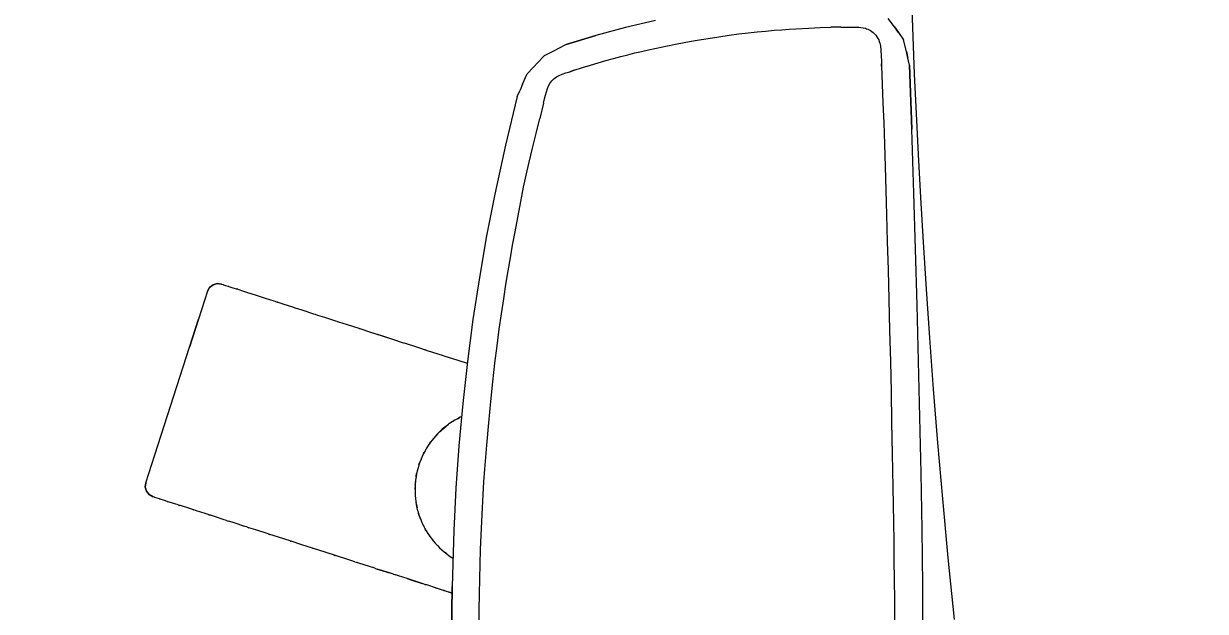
# Model space of a CAD drawing. Header units: inches. Extents: x 14 to 610, y 9 to 600.
# Drawn here: x 377.55 to 385.58, y 102.72 to 106.72 of the extents above; entities that cross this region are included whole.
import ezdxf
from ezdxf.enums import TextEntityAlignment as Align

# ---------------------------------------------------------------- set-up
doc = ezdxf.new("R2010")
doc.units = ezdxf.units.IN
doc.header["$MEASUREMENT"] = 0
doc.layers.add('A-FURN', color=7, linetype='Continuous')
doc.styles.get("Standard").update_dxf_attribs({"font": 'arial.ttf'})
doc.dimstyles.new("Jon's Style", dxfattribs={"dimscale": 0, "dimtxt": 4, "dimasz": 6, "dimexe": 1, "dimexo": 2, "dimgap": 2, "dimtad": 0, "dimtih": 1, "dimtoh": 1, "dimdec": 4, "dimzin": 3, "dimdsep": 46, "dimlunit": 4, "dimtxsty": 'Standard', "dimcen": 0.09, "dimadec": 0, "dimazin": 0, "dimtfac": 1, "dimtdec": 4, "dimtofl": 0, "dimtmove": 0, "dimatfit": 3, "dimfxl": 1, "dimtolj": 1, "dimtzin": 0, "dimarcsym": 0})

# ---------------------------------------------------------------- blocks, each defined once
blk = doc.blocks.new('*D58')
at = {"layer": 'A-FURN', "color": 0, "lineweight": -2, "transparency": 16777216}
for p, q in [((379.5476, 112.8433), (454.4044, 112.8433)), ((453.4044, 106.8433), (453.4044, 98.4538)), ((453.4044, 76.4881), (453.4044, 84.8776)), ((379.5476, 70.4881), (454.4044, 70.4881))]:
    blk.add_line(p, q, dxfattribs=at)
at = {"layer": 'A-FURN', "color": 0, "transparency": 16777216}
for points in [[(452.4044, 106.8433), (454.4044, 106.8433), (453.4044, 112.8433)], [(452.4044, 76.4881), (454.4044, 76.4881), (453.4044, 70.4881)]]:
    blk.add_solid(points, dxfattribs=at)
at = {"layer": 'Defpoints', "color": 0, "transparency": 16777216}
for p in [(377.5476, 112.8433), (377.5476, 70.4881), (453.4044, 70.4881)]:
    blk.add_point(p, dxfattribs=at)
at = {"layer": 'A-FURN', "color": 0, "transparency": 16777216, "insert": (453.4044, 91.6657), "char_height": 4, "attachment_point": 5}
blk.add_mtext('\\A1;3\'-6{\\H1x;\\S3/8;}"', dxfattribs=at)
blk = doc.blocks.new('P_5CS702BK')
at = {"layer": 'A-FURN', "color": 0, "linetype": 'Continuous', "lineweight": 0}
for p, q in [((9.1608, 10.3249), (9.163, 9.9437)), ((9.1608, 10.3249), (9.163, 9.9437)), ((12.3635, 9.9525), (12.3663, 10.3331)), ((12.3663, 10.3331), (12.3635, 9.9525)), ((12.1789, 10.2209), (12.1782, 10.1118)), ((12.1789, 10.2209), (12.1782, 10.1118)), ((8.9471, 10.1762), (8.9889, 9.7568)), ((8.9471, 10.1762), (8.9889, 9.7568)), ((9.3556, 10.0426), (9.3548, 10.1822)), ((9.3556, 10.0426), (9.3548, 10.1822)), ((12.1782, 10.1118), (12.1769, 10.0051)), ((12.1782, 10.1118), (12.1769, 10.0051)), ((9.3567, 9.9063), (9.3556, 10.0426)), ((9.3567, 9.9063), (9.3556, 10.0426)), ((12.1769, 10.0051), (12.1749, 9.901)), ((12.1769, 10.0051), (12.1749, 9.901)), ((12.3638, 9.9953), (12.3724, 9.9943)), ((12.3724, 9.9943), (12.3638, 9.9953)), ((12.3724, 9.9943), (12.3755, 9.9933)), ((12.3755, 9.9933), (12.3837, 9.9906)), ((12.3837, 9.9906), (12.3832, 9.9908)), ((12.3842, 9.9904), (12.3837, 9.9906)), ((12.3842, 9.9904), (12.3848, 9.9903)), ((12.3848, 9.9903), (12.4003, 9.9853)), ((12.4003, 9.9853), (12.4173, 9.9798)), ((12.4173, 9.9798), (12.4152, 9.9805)), ((12.4179, 9.9796), (12.4173, 9.9798)), ((12.4191, 9.9792), (12.4173, 9.9798)), ((12.4191, 9.9792), (12.4219, 9.9783)), ((12.4219, 9.9783), (12.4494, 9.9694)), ((12.4494, 9.9694), (12.4686, 9.9633)), ((9.163, 9.9437), (9.1674, 9.5627)), ((9.163, 9.9437), (9.1674, 9.5627)), ((9.358, 9.7735), (9.3567, 9.9063)), ((9.358, 9.7735), (9.3567, 9.9063)), ((12.1749, 9.901), (12.1724, 9.7994)), ((12.1749, 9.901), (12.1724, 9.7994)), ((12.3522, 9.5716), (12.3635, 9.9525)), ((12.3522, 9.5716), (12.3635, 9.9525)), ((12.3627, 9.9176), (12.3625, 9.9176)), ((12.4726, 9.962), (12.4686, 9.9633)), ((12.4761, 9.9609), (12.4726, 9.962)), ((12.4761, 9.9609), (12.4827, 9.9587)), ((12.4827, 9.9587), (12.5215, 9.9462)), ((12.5215, 9.9462), (12.5426, 9.9394)), ((12.5483, 9.9376), (12.5426, 9.9394)), ((12.5537, 9.9359), (12.5483, 9.9376)), ((12.5537, 9.9359), (12.5657, 9.932)), ((12.5657, 9.932), (12.6149, 9.9161)), ((12.6426, 9.9072), (12.5657, 9.932)), ((12.6149, 9.9161), (12.6688, 9.8988)), ((12.6688, 9.8988), (12.6426, 9.9072)), ((12.6688, 9.8988), (12.6426, 9.9072)), ((12.6616, 9.9011), (12.6426, 9.9072)), ((12.6688, 9.8988), (12.7272, 9.88)), ((12.7272, 9.88), (12.7465, 9.8738)), ((12.7535, 9.8715), (12.7465, 9.8738)), ((12.7626, 9.8686), (12.7535, 9.8715)), ((12.7626, 9.8686), (12.7896, 9.8599)), ((12.7896, 9.8599), (12.8557, 9.8386)), ((12.8785, 9.8312), (12.7896, 9.8599)), ((12.8557, 9.8386), (12.872, 9.8334)), ((12.8785, 9.8312), (12.872, 9.8334)), ((12.8886, 9.828), (12.8785, 9.8312)), ((12.8886, 9.828), (12.9251, 9.8162)), ((12.9251, 9.8162), (12.9972, 9.793)), ((8.9889, 9.7568), (9.0261, 9.3565)), ((8.9889, 9.7568), (9.0261, 9.3565)), ((9.3596, 9.6441), (9.358, 9.7735)), ((9.3596, 9.6441), (9.358, 9.7735)), ((12.1724, 9.7994), (12.1692, 9.7003)), ((12.1724, 9.7994), (12.1692, 9.7003)), ((12.3603, 9.7578), (12.3578, 9.7593)), ((12.3653, 9.7547), (12.3578, 9.7593)), ((12.3828, 9.7428), (12.3653, 9.7547)), ((12.3672, 9.7534), (12.3662, 9.754)), ((12.3672, 9.7534), (12.3666, 9.7537)), ((12.3683, 9.7526), (12.3672, 9.7534)), ((12.3747, 9.7484), (12.3735, 9.7491)), ((12.3758, 9.7475), (12.3747, 9.7484)), ((12.3999, 9.7303), (12.3828, 9.7428)), ((12.4165, 9.7171), (12.3999, 9.7303)), ((12.3999, 9.7303), (12.4021, 9.7286)), ((12.4036, 9.7273), (12.4021, 9.7286)), ((12.4021, 9.7286), (12.412, 9.7208)), ((12.4027, 9.728), (12.4021, 9.7286)), ((12.9972, 9.793), (13.0094, 9.7891)), ((13.0148, 9.7873), (13.0094, 9.7891)), ((13.0248, 9.7841), (13.0148, 9.7873)), ((13.0248, 9.7841), (13.0718, 9.769)), ((13.0718, 9.769), (13.1483, 9.7443)), ((13.1483, 9.7443), (13.2263, 9.7192)), ((13.1594, 9.7408), (13.1558, 9.7419)), ((13.1674, 9.7382), (13.1594, 9.7408)), ((9.3613, 9.5181), (9.3596, 9.6441)), ((9.3613, 9.5181), (9.3596, 9.6441)), ((12.1692, 9.7003), (12.1655, 9.6036)), ((12.1692, 9.7003), (12.1655, 9.6036)), ((12.4138, 9.7192), (12.412, 9.7208)), ((12.4326, 9.7032), (12.4165, 9.7171)), ((12.4481, 9.6888), (12.4326, 9.7032)), ((12.4349, 9.7011), (12.4338, 9.7021)), ((12.4349, 9.7011), (12.434, 9.7019)), ((12.4366, 9.6995), (12.4349, 9.7011)), ((12.4389, 9.6974), (12.4379, 9.6983)), ((12.44, 9.6963), (12.4389, 9.6974)), ((12.463, 9.6738), (12.4481, 9.6888)), ((12.4774, 9.6582), (12.463, 9.6738)), ((12.463, 9.6738), (12.4654, 9.6713)), ((12.467, 9.6695), (12.4654, 9.6713)), ((12.4654, 9.6713), (12.4668, 9.6698)), ((12.466, 9.6705), (12.4654, 9.6713)), ((12.466, 9.6706), (12.4662, 9.6704)), ((12.469, 9.6673), (12.4668, 9.6698)), ((12.4911, 9.6421), (12.4774, 9.6582)), ((13.2263, 9.7192), (13.3052, 9.6938)), ((13.3052, 9.6938), (13.3077, 9.693)), ((13.309, 9.6926), (13.3077, 9.693)), ((13.3126, 9.6914), (13.309, 9.6926)), ((13.3126, 9.6914), (13.3846, 9.6682)), ((13.3846, 9.6682), (13.4566, 9.645)), ((13.4603, 9.6439), (13.4566, 9.645)), ((13.4615, 9.6435), (13.4603, 9.6439)), ((12.1655, 9.6036), (12.1614, 9.5092)), ((12.1655, 9.6036), (12.1614, 9.5092)), ((12.3373, 9.2836), (12.3522, 9.5716)), ((12.3373, 9.2836), (12.3522, 9.5716)), ((12.5042, 9.6255), (12.4911, 9.6421)), ((12.4934, 9.6393), (12.4926, 9.6402)), ((12.4934, 9.6393), (12.4927, 9.6401)), ((12.4934, 9.6393), (12.4952, 9.6369)), ((12.4947, 9.6376), (12.4934, 9.6393)), ((12.4948, 9.6375), (12.4943, 9.6381)), ((12.4956, 9.6364), (12.4948, 9.6375)), ((12.5167, 9.6084), (12.5042, 9.6255)), ((12.5121, 9.6146), (12.5142, 9.6119)), ((12.5162, 9.609), (12.5142, 9.6119)), ((12.5284, 9.5908), (12.5167, 9.6084)), ((12.5167, 9.6084), (12.5188, 9.6053)), ((12.52, 9.6033), (12.5188, 9.6053)), ((12.5193, 9.6044), (12.5188, 9.6053)), ((12.5395, 9.5728), (12.5284, 9.5908)), ((12.5499, 9.5543), (12.5395, 9.5728)), ((12.5415, 9.5694), (12.5454, 9.5623)), ((12.543, 9.5665), (12.5415, 9.5694)), ((13.4615, 9.6435), (13.464, 9.6427)), ((13.464, 9.6427), (13.543, 9.6172)), ((13.543, 9.6172), (13.6097, 9.5957)), ((13.6098, 9.5957), (13.6018, 9.5983)), ((13.6134, 9.5945), (13.6098, 9.5957)), ((13.6134, 9.5945), (13.6209, 9.5921)), ((13.6209, 9.5921), (13.6974, 9.5675)), ((13.6974, 9.5675), (13.7445, 9.5523)), ((9.1674, 9.5627), (9.1737, 9.1817)), ((9.1674, 9.5627), (9.1737, 9.1817)), ((9.3652, 9.277), (9.3613, 9.5181)), ((9.3652, 9.277), (9.3613, 9.5181)), ((12.1614, 9.5092), (12.1567, 9.4172)), ((12.1614, 9.5092), (12.1567, 9.4172)), ((12.5595, 9.5355), (12.5499, 9.5543)), ((12.5515, 9.5512), (12.5532, 9.548)), ((12.5586, 9.5374), (12.5532, 9.548)), ((12.5685, 9.5164), (12.5595, 9.5355)), ((12.5595, 9.5355), (12.5614, 9.5318)), ((12.563, 9.5282), (12.5614, 9.5318)), ((12.562, 9.5302), (12.5614, 9.5318)), ((12.5766, 9.4969), (12.5685, 9.5164)), ((12.5766, 9.4969), (12.591, 9.4559)), ((12.5841, 9.4771), (12.5766, 9.4969)), ((12.5769, 9.4962), (12.5768, 9.4964)), ((12.5771, 9.4958), (12.5769, 9.4962)), ((12.5783, 9.4928), (12.5775, 9.4947)), ((12.5783, 9.4928), (12.5832, 9.4795)), ((12.5795, 9.4893), (12.5783, 9.4928)), ((13.7544, 9.5491), (13.7445, 9.5523)), ((13.7598, 9.5474), (13.7544, 9.5491)), ((13.7598, 9.5474), (13.772, 9.5435)), ((13.772, 9.5435), (13.8442, 9.5202)), ((13.8442, 9.5202), (13.8806, 9.5085)), ((13.8907, 9.5052), (13.8806, 9.5085)), ((13.8973, 9.5031), (13.8907, 9.5052)), ((13.8973, 9.5031), (13.9135, 9.4979)), ((13.9135, 9.4979), (13.9796, 9.4766)), ((12.1567, 9.4172), (12.1517, 9.3274)), ((12.1567, 9.4172), (12.1517, 9.3274)), ((12.5836, 9.4785), (12.5832, 9.4795)), ((12.5841, 9.4771), (12.591, 9.4559)), ((12.5907, 9.4571), (12.5841, 9.4771)), ((12.5966, 9.4368), (12.5907, 9.4571)), ((12.5907, 9.4571), (12.5921, 9.4524)), ((12.5927, 9.45), (12.5921, 9.4524)), ((12.5924, 9.4512), (12.5921, 9.4524)), ((12.5966, 9.4368), (12.601, 9.4191)), ((12.6059, 9.3957), (12.601, 9.4191)), ((12.601, 9.4191), (12.6084, 9.3816)), ((12.6016, 9.4164), (12.601, 9.4191)), ((12.6013, 9.4179), (12.6012, 9.4182)), ((12.6013, 9.4177), (12.6013, 9.4179)), ((12.6059, 9.3957), (12.6016, 9.4164)), ((12.6028, 9.411), (12.6027, 9.4114)), ((12.6028, 9.411), (12.6036, 9.4075)), ((12.6029, 9.4104), (12.6028, 9.411)), ((12.6041, 9.4044), (12.6036, 9.4075)), ((13.9796, 9.4766), (14.042, 9.4565)), ((14.0157, 9.465), (14.0066, 9.4679)), ((14.0227, 9.4627), (14.0157, 9.465)), ((14.042, 9.4565), (14.1004, 9.4377)), ((14.1004, 9.4377), (14.1265, 9.4293)), ((14.1266, 9.4292), (14.1192, 9.4316)), ((14.1333, 9.4271), (14.1266, 9.4292)), ((14.1333, 9.4271), (14.1543, 9.4203)), ((14.1543, 9.4203), (14.2035, 9.4045)), ((14.2035, 9.4045), (14.221, 9.3989)), ((9.0261, 9.3565), (9.0592, 8.9747)), ((9.0261, 9.3565), (9.0592, 8.9747)), ((12.1517, 9.3274), (12.1462, 9.24)), ((12.1517, 9.3274), (12.1462, 9.24)), ((12.6059, 9.3957), (12.6084, 9.3816)), ((12.6094, 9.375), (12.6084, 9.3816)), ((12.6121, 9.3541), (12.6094, 9.375)), ((12.614, 9.3331), (12.6121, 9.3541)), ((12.6137, 9.3369), (12.6136, 9.338)), ((12.6137, 9.3361), (12.6137, 9.3369)), ((12.6139, 9.3342), (12.614, 9.3333)), ((12.6144, 9.3263), (12.614, 9.3333)), ((12.6151, 9.3121), (12.614, 9.3331)), ((12.6144, 9.3263), (12.6143, 9.3267)), ((12.6144, 9.3256), (12.6144, 9.3263)), ((14.221, 9.3989), (14.2155, 9.4006)), ((14.2266, 9.397), (14.221, 9.3989)), ((14.2266, 9.397), (14.2477, 9.3902)), ((14.2477, 9.3902), (14.2865, 9.3777)), ((14.2865, 9.3777), (14.2931, 9.3756)), ((14.2966, 9.3745), (14.2931, 9.3756)), ((14.2959, 9.3747), (14.2966, 9.3745)), ((14.3006, 9.3732), (14.2966, 9.3745)), ((14.3006, 9.3732), (14.3198, 9.367)), ((14.3198, 9.367), (14.3473, 9.3582)), ((14.3473, 9.3582), (14.3501, 9.3573)), ((14.3519, 9.3567), (14.3501, 9.3573)), ((14.354, 9.356), (14.3519, 9.3567)), ((14.354, 9.356), (14.3689, 9.3512)), ((14.3689, 9.3512), (14.3844, 9.3462)), ((14.3844, 9.3462), (14.3855, 9.3458)), ((14.3855, 9.3458), (14.385, 9.346)), ((14.386, 9.3457), (14.3855, 9.3458)), ((14.386, 9.3457), (14.3937, 9.3432)), ((14.3937, 9.3432), (14.3968, 9.3422)), ((14.3968, 9.3422), (14.4227, 9.3278)), ((14.4227, 9.3278), (14.3968, 9.3422)), ((14.4227, 9.3278), (14.4412, 9.3046)), ((14.4412, 9.3046), (14.4227, 9.3278)), ((9.3696, 9.0501), (9.3652, 9.277)), ((9.3696, 9.0501), (9.3652, 9.277)), ((12.3168, 8.9961), (12.3373, 9.2836)), ((12.3168, 8.9961), (12.3373, 9.2836)), ((12.6113, 9.2282), (12.6135, 9.2491)), ((12.6129, 9.2416), (12.6133, 9.2479)), ((12.6129, 9.2416), (12.613, 9.245)), ((12.6135, 9.2491), (12.6148, 9.2701)), ((12.6136, 9.2512), (12.6142, 9.2585)), ((12.6139, 9.2549), (12.6139, 9.2553)), ((12.6139, 9.2545), (12.6139, 9.2549)), ((12.6144, 9.2633), (12.6142, 9.2585)), ((12.6148, 9.2701), (12.6153, 9.2911)), ((12.6153, 9.2838), (12.615, 9.2784)), ((12.6153, 9.2911), (12.6151, 9.3121)), ((12.6151, 9.2808), (12.6153, 9.2838)), ((12.6151, 9.2823), (12.6153, 9.2838)), ((12.6153, 9.2911), (12.6153, 9.2838)), ((14.4459, 9.2466), (14.3847, 9.0568)), ((14.4412, 9.3046), (14.4493, 9.2761)), ((14.4493, 9.2761), (14.4412, 9.3046)), ((14.4493, 9.2761), (14.4459, 9.2466)), ((14.4459, 9.2466), (14.4493, 9.2761)), ((9.1737, 9.1817), (9.1816, 8.8008)), ((9.1737, 9.1817), (9.1816, 8.8008)), ((12.1462, 9.24), (12.1404, 9.1551)), ((12.1462, 9.24), (12.1404, 9.1551)), ((12.5949, 9.146), (12.6002, 9.1663)), ((12.5984, 9.1588), (12.5994, 9.1635)), ((12.5984, 9.1588), (12.5991, 9.1622)), ((12.6002, 9.1663), (12.6047, 9.1868)), ((12.6015, 9.1726), (12.6019, 9.1739)), ((12.6019, 9.1739), (12.6021, 9.1753)), ((12.6026, 9.1775), (12.6042, 9.1843)), ((12.6046, 9.1865), (12.6042, 9.1843)), ((12.6047, 9.1868), (12.6084, 9.2074)), ((12.6072, 9.1999), (12.6048, 9.1874)), ((12.6061, 9.1947), (12.6072, 9.1999)), ((12.6066, 9.1972), (12.6072, 9.1999)), ((12.6084, 9.2074), (12.6072, 9.1999)), ((12.6084, 9.2074), (12.6113, 9.2282)), ((12.6122, 9.2369), (12.6129, 9.2416)), ((12.1404, 9.1551), (12.1278, 8.9923)), ((12.1404, 9.1551), (12.1278, 8.9923)), ((12.5661, 9.0673), (12.5744, 9.0866)), ((12.5744, 9.0866), (12.582, 9.1061)), ((12.5774, 9.0943), (12.578, 9.0955)), ((12.578, 9.0955), (12.5784, 9.0968)), ((12.582, 9.1061), (12.5888, 9.1259)), ((12.5834, 9.1102), (12.5842, 9.1122)), ((12.5863, 9.1185), (12.5842, 9.1122)), ((12.5854, 9.1159), (12.5863, 9.1185)), ((12.5858, 9.1171), (12.5863, 9.1185)), ((12.5888, 9.1259), (12.5863, 9.1185)), ((12.5888, 9.1259), (12.5949, 9.146)), ((12.5971, 9.1547), (12.5984, 9.1588)), ((9.374, 8.835), (9.3696, 9.0501)), ((9.374, 8.835), (9.3696, 9.0501)), ((12.5257, 8.994), (12.5368, 9.0117)), ((12.532, 9.0039), (12.53, 9.0008)), ((12.5306, 9.0019), (12.532, 9.0039)), ((12.532, 9.0039), (12.5331, 9.0059)), ((12.5368, 9.0117), (12.5473, 9.0299)), ((12.5418, 9.0204), (12.5426, 9.0215)), ((12.5426, 9.0215), (12.5432, 9.0228)), ((12.5473, 9.0299), (12.557, 9.0484)), ((12.5521, 9.039), (12.5531, 9.0408)), ((12.5525, 9.0399), (12.5531, 9.0408)), ((12.557, 9.0484), (12.5531, 9.0408)), ((12.5531, 9.0408), (12.5545, 9.0435)), ((12.555, 9.0444), (12.5545, 9.0435)), ((12.557, 9.0484), (12.5661, 9.0673)), ((12.5712, 9.0791), (12.5703, 9.0771)), ((12.5704, 9.0773), (12.5712, 9.0791)), ((12.5712, 9.0791), (12.5719, 9.0808)), ((12.5712, 9.0791), (12.5718, 9.0806)), ((14.3847, 9.0568), (14.1489, 8.3247)), ((9.0592, 8.9747), (9.0886, 8.6103)), ((9.0592, 8.9747), (9.0886, 8.6103)), ((12.1278, 8.9923), (12.1143, 8.8392)), ((12.1278, 8.9923), (12.1143, 8.8392)), ((12.2906, 8.7089), (12.3168, 8.9961)), ((12.2906, 8.7089), (12.3168, 8.9961)), ((12.4601, 8.9122), (12.4744, 8.9275)), ((12.4649, 8.9174), (12.4687, 8.9212)), ((12.472, 8.9249), (12.4687, 8.9212)), ((12.4744, 8.9275), (12.4882, 8.9434)), ((12.4814, 8.9355), (12.4781, 8.9317)), ((12.4801, 8.9341), (12.4814, 8.9355)), ((12.4814, 8.9355), (12.4827, 8.937)), ((12.4882, 8.9434), (12.5013, 8.9598)), ((12.4956, 8.9527), (12.4966, 8.9537)), ((12.4966, 8.9537), (12.4973, 8.9547)), ((12.5013, 8.9598), (12.5138, 8.9766)), ((12.5065, 8.9667), (12.5081, 8.9687)), ((12.5071, 8.9676), (12.5081, 8.9687)), ((12.5138, 8.9766), (12.5081, 8.9687)), ((12.5138, 8.9766), (12.5257, 8.994)), ((12.5145, 8.9776), (12.5158, 8.9794)), ((12.5179, 8.9826), (12.5158, 8.9794)), ((12.3625, 8.8326), (12.38, 8.8442)), ((12.3762, 8.8417), (12.3771, 8.8422)), ((12.3771, 8.8422), (12.3776, 8.8426)), ((12.38, 8.8442), (12.3874, 8.8496)), ((12.3873, 8.8494), (12.3856, 8.8483)), ((12.3856, 8.8483), (12.3873, 8.8494)), ((12.3863, 8.8488), (12.3873, 8.8494)), ((12.397, 8.8566), (12.3873, 8.8494)), ((12.4491, 8.9012), (12.3874, 8.8496)), ((12.4296, 8.8832), (12.3874, 8.8496)), ((12.4136, 8.8696), (12.3874, 8.8496)), ((12.397, 8.8566), (12.3874, 8.8496)), ((12.397, 8.8566), (12.4136, 8.8696)), ((12.4136, 8.8696), (12.4296, 8.8832)), ((12.4139, 8.8698), (12.4141, 8.87)), ((12.4208, 8.8756), (12.4141, 8.87)), ((12.4197, 8.8748), (12.4208, 8.8756)), ((12.4208, 8.8756), (12.4219, 8.8766)), ((12.4296, 8.8832), (12.4491, 8.9012)), ((12.4296, 8.8832), (12.4451, 8.8974)), ((12.4399, 8.8926), (12.441, 8.8935)), ((12.441, 8.8935), (12.4417, 8.8943)), ((12.4451, 8.8974), (12.4491, 8.9012)), ((12.4601, 8.9122), (12.4491, 8.9012)), ((9.1816, 8.8008), (9.1908, 8.4199)), ((9.1816, 8.8008), (9.1908, 8.4199)), ((9.3783, 8.6278), (9.374, 8.835)), ((9.3783, 8.6278), (9.374, 8.835)), ((12.1143, 8.8392), (12.1003, 8.6954)), ((12.1143, 8.8392), (12.1003, 8.6954)), ((12.2987, 8.7976), (12.3073, 8.8016)), ((12.3056, 8.8008), (12.3062, 8.8011)), ((12.3062, 8.8011), (12.3065, 8.8012)), ((12.3073, 8.8016), (12.3261, 8.8112)), ((12.3152, 8.8055), (12.3106, 8.8033)), ((12.3115, 8.8037), (12.3152, 8.8055)), ((12.3129, 8.8045), (12.3152, 8.8055)), ((12.3261, 8.8112), (12.3152, 8.8055)), ((12.3261, 8.8112), (12.3445, 8.8215)), ((12.3445, 8.8215), (12.3625, 8.8326)), ((12.3488, 8.8242), (12.3521, 8.826)), ((12.3531, 8.8267), (12.3517, 8.826)), ((12.3521, 8.826), (12.3556, 8.8284)), ((12.3521, 8.826), (12.3531, 8.8267)), ((12.3556, 8.8284), (12.3531, 8.8267)), ((12.3545, 8.8277), (12.3531, 8.8267)), ((12.1003, 8.6954), (12.086, 8.5606)), ((12.1003, 8.6954), (12.086, 8.5606)), ((12.2587, 8.4224), (12.2906, 8.7089)), ((12.2587, 8.4224), (12.2906, 8.7089)), ((9.0886, 8.6103), (9.1146, 8.2624)), ((9.0886, 8.6103), (9.1146, 8.2624)), ((9.3827, 8.4216), (9.3783, 8.6278)), ((9.3827, 8.4216), (9.3783, 8.6278)), ((12.086, 8.5606), (12.0715, 8.4342)), ((12.086, 8.5606), (12.0715, 8.4342)), ((9.1908, 8.4199), (9.201, 8.039)), ((9.1908, 8.4199), (9.201, 8.039)), ((9.3876, 8.2114), (9.3827, 8.4216)), ((9.3876, 8.2114), (9.3827, 8.4216)), ((12.0715, 8.4342), (12.0569, 8.3154)), ((12.0715, 8.4342), (12.0569, 8.3154)), ((12.221, 8.1366), (12.2587, 8.4224)), ((12.221, 8.1366), (12.2587, 8.4224)), ((12.2614, 8.4339), (12.26, 8.4344)), ((12.3239, 8.4138), (12.2614, 8.4339)), ((12.2877, 8.4254), (12.2807, 8.4277)), ((12.2968, 8.4225), (12.2877, 8.4254)), ((12.3899, 8.3925), (12.3239, 8.4138)), ((12.4127, 8.3852), (12.3899, 8.3925)), ((12.4127, 8.3852), (12.4062, 8.3873)), ((12.413, 8.3851), (12.4127, 8.3852)), ((12.4229, 8.3819), (12.4127, 8.3852)), ((12.4593, 8.3702), (12.4229, 8.3819)), ((12.5315, 8.3469), (12.4593, 8.3702)), ((12.0569, 8.3154), (12.0421, 8.2034)), ((12.0569, 8.3154), (12.0421, 8.2034)), ((12.606, 8.3229), (12.5315, 8.3469)), ((12.549, 8.3413), (12.5437, 8.343)), ((12.5488, 8.3413), (12.549, 8.3413)), ((12.559, 8.3381), (12.549, 8.3413)), ((12.6825, 8.2983), (12.606, 8.3229)), ((12.6936, 8.2947), (12.6825, 8.2983)), ((12.6936, 8.2947), (12.6901, 8.2959)), ((12.7016, 8.2921), (12.6936, 8.2947)), ((12.7605, 8.2732), (12.7017, 8.2921)), ((14.0878, 8.1349), (14.1489, 8.3247)), ((14.1489, 8.3247), (14.0878, 8.1349)), ((9.1146, 8.2624), (9.1376, 7.9297)), ((9.1146, 8.2624), (9.1376, 7.9297)), ((9.3928, 8.0018), (9.3876, 8.2114)), ((9.3928, 8.0018), (9.3876, 8.2114)), ((12.0421, 8.2034), (12.0272, 8.0972)), ((12.0421, 8.2034), (12.0272, 8.0972)), ((12.8432, 8.2465), (12.7605, 8.2732)), ((12.8394, 8.2477), (12.7605, 8.2732)), ((12.9188, 8.2222), (12.8394, 8.2477)), ((12.9188, 8.2222), (12.8432, 8.2465)), ((12.9909, 8.199), (12.9188, 8.2222)), ((12.9945, 8.1978), (12.9909, 8.199)), ((12.9944, 8.1978), (12.9945, 8.1978)), ((12.9958, 8.1974), (12.9945, 8.1978)), ((12.9983, 8.1966), (12.9958, 8.1974)), ((12.1776, 7.8516), (12.221, 8.1366)), ((12.1776, 7.8516), (12.221, 8.1366)), ((13.0772, 8.1712), (12.9983, 8.1966)), ((13.136, 8.1522), (13.0772, 8.1712)), ((13.1441, 8.1496), (13.1361, 8.1522)), ((13.1476, 8.1485), (13.1441, 8.1496)), ((13.1551, 8.1461), (13.1476, 8.1485)), ((13.2316, 8.1214), (13.1551, 8.1461)), ((13.2787, 8.1063), (13.2316, 8.1214)), ((14.0267, 7.9451), (14.0878, 8.1349)), ((14.0267, 7.9451), (14.0878, 8.1349)), ((9.201, 8.039), (9.2119, 7.6581)), ((9.201, 8.039), (9.2119, 7.6581)), ((12.0272, 8.0972), (12.0121, 7.9962)), ((12.0272, 8.0972), (12.0121, 7.9962)), ((13.2887, 8.1031), (13.2787, 8.1063)), ((13.294, 8.1013), (13.2887, 8.1031)), ((13.3062, 8.0974), (13.294, 8.1013)), ((13.3784, 8.0742), (13.3062, 8.0974)), ((13.4148, 8.0624), (13.3784, 8.0742)), ((13.425, 8.0592), (13.4148, 8.0624)), ((13.4315, 8.057), (13.425, 8.0592)), ((13.4477, 8.0518), (13.4315, 8.057)), ((13.5138, 8.0305), (13.4477, 8.0518)), ((9.3983, 7.7989), (9.3928, 8.0018)), ((9.3983, 7.7989), (9.3928, 8.0018)), ((12.0121, 7.9962), (11.9969, 7.8994)), ((12.0121, 7.9962), (11.9969, 7.8994)), ((13.5491, 8.0192), (13.5138, 8.0305)), ((13.55, 8.0189), (13.5408, 8.0218)), ((13.5491, 8.0192), (13.55, 8.0189)), ((13.5569, 8.0166), (13.55, 8.0189)), ((13.5762, 8.0104), (13.5569, 8.0166)), ((13.6346, 7.9916), (13.5762, 8.0104)), ((13.6608, 7.9832), (13.6346, 7.9916)), ((13.6609, 7.9832), (13.6534, 7.9856)), ((13.6675, 7.981), (13.6609, 7.9832)), ((13.6886, 7.9743), (13.6675, 7.981)), ((13.7378, 7.9584), (13.6886, 7.9743)), ((13.7497, 7.9545), (13.7378, 7.9584)), ((9.1376, 7.9297), (9.158, 7.6114)), ((9.1376, 7.9297), (9.158, 7.6114)), ((11.9969, 7.8994), (11.9815, 7.8062)), ((11.9969, 7.8994), (11.9815, 7.8062)), ((13.7552, 7.9528), (13.7498, 7.9545)), ((13.7608, 7.951), (13.7552, 7.9528)), ((13.7819, 7.9442), (13.7552, 7.9528)), ((13.8208, 7.9317), (13.7819, 7.9442)), ((13.8208, 7.9317), (13.8308, 7.9284)), ((13.8308, 7.9284), (13.8208, 7.9317)), ((13.854, 7.921), (13.8208, 7.9317)), ((13.8348, 7.9271), (13.8308, 7.9284)), ((13.8815, 7.9121), (13.854, 7.921)), ((13.8843, 7.9112), (13.8815, 7.9121)), ((13.8861, 7.9106), (13.8843, 7.9112)), ((13.8855, 7.9108), (13.8861, 7.9106)), ((13.8882, 7.9099), (13.8861, 7.9106)), ((13.9031, 7.9051), (13.8882, 7.9099)), ((13.9186, 7.9001), (13.9031, 7.9051)), ((13.9198, 7.8998), (13.9186, 7.9001)), ((13.9198, 7.8998), (13.9192, 7.9)), ((13.9202, 7.8996), (13.9198, 7.8998)), ((13.928, 7.8971), (13.9202, 7.8996)), ((13.9311, 7.8961), (13.928, 7.8971)), ((13.9311, 7.8961), (13.9605, 7.8927)), ((13.9605, 7.8927), (13.9311, 7.8961)), ((13.9605, 7.8927), (13.989, 7.9008)), ((13.989, 7.9008), (13.9605, 7.8927)), ((13.989, 7.9008), (14.0123, 7.9193)), ((14.0123, 7.9193), (13.989, 7.9008)), ((14.0123, 7.9193), (14.0267, 7.9451)), ((14.0267, 7.9451), (14.0123, 7.9193)), ((9.4037, 7.6062), (9.3983, 7.7989)), ((9.4037, 7.6062), (9.3983, 7.7989)), ((11.9815, 7.8062), (11.9662, 7.7171)), ((11.9815, 7.8062), (11.9662, 7.7171)), ((12.1284, 7.5676), (12.1776, 7.8516)), ((12.1284, 7.5676), (12.1776, 7.8516)), ((11.9662, 7.7171), (11.9513, 7.6325)), ((11.9662, 7.7171), (11.9513, 7.6325)), ((9.2119, 7.6581), (9.2232, 7.2772)), ((9.2119, 7.6581), (9.2232, 7.2772)), ((9.158, 7.6114), (9.176, 7.3067)), ((9.158, 7.6114), (9.176, 7.3067)), ((9.4087, 7.4258), (9.4037, 7.6062)), ((9.4087, 7.4258), (9.4037, 7.6062)), ((11.9513, 7.6325), (11.9367, 7.5514)), ((11.9513, 7.6325), (11.9367, 7.5514)), ((12.0733, 7.2847), (12.1284, 7.5676)), ((12.0733, 7.2847), (12.1284, 7.5676)), ((11.9367, 7.5514), (11.908, 7.3947)), ((11.9367, 7.5514), (11.908, 7.3947)), ((9.4135, 7.2564), (9.4087, 7.4258)), ((9.4135, 7.2564), (9.4087, 7.4258)), ((11.908, 7.3947), (11.877, 7.2372)), ((11.908, 7.3947), (11.877, 7.2372)), ((9.176, 7.3067), (9.1918, 7.0149)), ((9.176, 7.3067), (9.1918, 7.0149)), ((9.2232, 7.2772), (9.2367, 6.8419)), ((9.2232, 7.2772), (9.2367, 6.8419)), ((9.4183, 7.096), (9.4135, 7.2564)), ((9.4183, 7.096), (9.4135, 7.2564)), ((11.877, 7.2372), (11.859, 7.1549)), ((11.877, 7.2372), (11.859, 7.1549)), ((12.0006, 6.9514), (12.0733, 7.2847)), ((12.0006, 6.9514), (12.0733, 7.2847)), ((11.859, 7.1549), (11.8388, 7.0672)), ((11.859, 7.1549), (11.8388, 7.0672)), ((9.4232, 6.9442), (9.4183, 7.096)), ((9.4232, 6.9442), (9.4183, 7.096)), ((9.1918, 7.0149), (9.2056, 6.7353)), ((9.1918, 7.0149), (9.2056, 6.7353)), ((11.8388, 7.0672), (11.8162, 6.9726)), ((11.8388, 7.0672), (11.8162, 6.9726)), ((9.4281, 6.8008), (9.4232, 6.9442)), ((9.4281, 6.8008), (9.4232, 6.9442)), ((11.8162, 6.9726), (11.7921, 6.873)), ((11.8162, 6.9726), (11.7921, 6.873)), ((11.9198, 6.6201), (12.0006, 6.9514)), ((11.9198, 6.6201), (12.0006, 6.9514)), ((9.2367, 6.8419), (9.253, 6.4067)), ((9.253, 6.4067), (9.2367, 6.8419)), ((11.7921, 6.873), (11.7672, 6.7709)), ((11.7921, 6.873), (11.7672, 6.7709)), ((9.4329, 6.665), (9.4281, 6.8008)), ((9.4329, 6.665), (9.4281, 6.8008)), ((11.7411, 6.6658), (11.7672, 6.7709)), ((11.7411, 6.6658), (11.7672, 6.7709)), ((9.2056, 6.7353), (9.2177, 6.4677)), ((9.2056, 6.7353), (9.2177, 6.4677)), ((9.4376, 6.5359), (9.4329, 6.665)), ((9.4376, 6.5359), (9.4329, 6.665)), ((11.7273, 6.6113), (11.7212, 6.588)), ((11.7273, 6.6113), (11.7212, 6.588)), ((11.7338, 6.637), (11.7273, 6.6113)), ((11.7338, 6.637), (11.7273, 6.6113)), ((11.7411, 6.6658), (11.7338, 6.637)), ((11.7411, 6.6658), (11.7338, 6.637)), ((11.9198, 6.6201), (11.9011, 6.578)), ((11.9198, 6.6201), (11.9011, 6.578)), ((9.442, 6.4138), (9.4376, 6.5359)), ((9.442, 6.4138), (9.4376, 6.5359)), ((11.6858, 6.5151), (11.6705, 6.4998)), ((11.6858, 6.5151), (11.6705, 6.4998)), ((11.6983, 6.5316), (11.6858, 6.5151)), ((11.6983, 6.5316), (11.6858, 6.5151)), ((11.7079, 6.5488), (11.6983, 6.5316)), ((11.7079, 6.5488), (11.6983, 6.5316)), ((11.715, 6.5673), (11.7079, 6.5488)), ((11.715, 6.5673), (11.7079, 6.5488)), ((11.7212, 6.588), (11.715, 6.5673)), ((11.7212, 6.588), (11.715, 6.5673)), ((11.8836, 6.5363), (11.8517, 6.4671)), ((11.8836, 6.5363), (11.9011, 6.578)), ((9.2177, 6.4677), (9.2282, 6.2125)), ((9.2177, 6.4677), (9.2282, 6.2125)), ((11.5324, 6.4421), (11.4768, 6.4245)), ((11.5324, 6.4421), (11.4768, 6.4245)), ((11.5622, 6.4518), (11.5324, 6.4421)), ((11.5324, 6.4421), (11.5622, 6.4518)), ((11.5896, 6.4607), (11.5622, 6.4518)), ((11.5896, 6.4607), (11.5622, 6.4518)), ((11.6136, 6.4689), (11.5896, 6.4607)), ((11.6136, 6.4689), (11.5896, 6.4607)), ((11.6347, 6.4772), (11.6136, 6.4689)), ((11.6347, 6.4772), (11.6136, 6.4689)), ((11.6534, 6.4871), (11.6347, 6.4772)), ((11.6534, 6.4871), (11.6347, 6.4772)), ((11.6705, 6.4998), (11.6534, 6.4871)), ((11.6705, 6.4998), (11.6534, 6.4871)), ((11.8102, 6.4222), (11.8517, 6.4671)), ((9.253, 6.4067), (9.2634, 6.3602)), ((9.253, 6.4067), (9.2634, 6.3602)), ((9.2634, 6.3602), (9.2725, 6.3142)), ((9.2725, 6.3142), (9.2634, 6.3602)), ((9.442, 6.4138), (9.4425, 6.3984)), ((9.4425, 6.3984), (9.442, 6.4138)), ((9.4431, 6.3835), (9.4425, 6.3984)), ((9.4431, 6.3835), (9.4425, 6.3984)), ((9.4437, 6.3694), (9.4431, 6.3835)), ((9.4437, 6.3694), (9.4431, 6.3835)), ((9.4444, 6.3558), (9.4437, 6.3694)), ((9.4444, 6.3558), (9.4437, 6.3694)), ((9.4451, 6.3427), (9.4444, 6.3558)), ((9.4451, 6.3427), (9.4444, 6.3558)), ((11.2166, 6.3492), (11.1681, 6.3366)), ((11.2166, 6.3492), (11.1681, 6.3366)), ((11.2663, 6.3625), (11.2166, 6.3492)), ((11.2663, 6.3625), (11.2166, 6.3492)), ((11.3171, 6.3767), (11.2663, 6.3625)), ((11.3171, 6.3767), (11.2663, 6.3625)), ((11.3691, 6.3918), (11.3171, 6.3767)), ((11.3691, 6.3918), (11.3171, 6.3767)), ((11.4223, 6.4077), (11.3691, 6.3918)), ((11.4223, 6.4077), (11.3691, 6.3918)), ((11.4768, 6.4245), (11.4223, 6.4077)), ((11.4768, 6.4245), (11.4223, 6.4077)), ((11.7792, 6.3892), (11.7369, 6.3451)), ((11.7792, 6.3892), (11.8102, 6.4222)), ((11.7792, 6.3892), (11.8102, 6.4222)), ((9.2725, 6.3142), (9.2943, 6.2344)), ((9.4458, 6.3302), (9.4451, 6.3427)), ((9.4458, 6.3302), (9.4451, 6.3427)), ((9.4465, 6.3182), (9.4458, 6.3302)), ((9.4465, 6.3182), (9.4458, 6.3302)), ((9.4471, 6.3069), (9.4465, 6.3182)), ((9.4471, 6.3069), (9.4465, 6.3182)), ((9.4479, 6.2962), (9.4471, 6.3069)), ((9.4479, 6.2962), (9.4471, 6.3069)), ((9.4488, 6.2861), (9.4479, 6.2962)), ((9.4488, 6.2861), (9.4479, 6.2962)), ((9.4501, 6.2763), (9.4488, 6.2861)), ((9.4501, 6.2763), (9.4488, 6.2861)), ((9.4519, 6.2666), (9.4501, 6.2763)), ((9.4519, 6.2666), (9.4501, 6.2763)), ((10.9402, 6.2843), (10.8555, 6.2672)), ((10.9402, 6.2843), (10.8555, 6.2672)), ((10.9839, 6.2936), (10.9402, 6.2843)), ((10.9839, 6.2936), (10.9402, 6.2843)), ((11.0285, 6.3034), (10.9839, 6.2936)), ((11.0285, 6.3034), (10.9839, 6.2936)), ((11.0741, 6.3138), (11.0285, 6.3034)), ((11.0741, 6.3138), (11.0285, 6.3034)), ((11.1206, 6.3248), (11.0741, 6.3138)), ((11.1206, 6.3248), (11.0741, 6.3138)), ((11.1681, 6.3366), (11.1206, 6.3248)), ((11.1681, 6.3366), (11.1206, 6.3248)), ((11.5884, 6.2677), (11.6393, 6.2942)), ((11.5884, 6.2677), (11.6393, 6.2942)), ((11.6393, 6.2942), (11.6699, 6.309)), ((11.6393, 6.2942), (11.6699, 6.309)), ((11.6699, 6.309), (11.7369, 6.3451)), ((9.2282, 6.2125), (9.2371, 5.971)), ((9.2282, 6.2125), (9.2371, 5.971)), ((9.3274, 6.1852), (9.2943, 6.2344)), ((9.4544, 6.2569), (9.4519, 6.2666)), ((9.4544, 6.2569), (9.4519, 6.2666)), ((9.4577, 6.2468), (9.4544, 6.2569)), ((9.4577, 6.2468), (9.4544, 6.2569)), ((9.4622, 6.2362), (9.4577, 6.2468)), ((9.4622, 6.2362), (9.4577, 6.2468)), ((9.4679, 6.2254), (9.4622, 6.2362)), ((9.4679, 6.2254), (9.4622, 6.2362)), ((9.4747, 6.2146), (9.4679, 6.2254)), ((9.4747, 6.2146), (9.4679, 6.2254)), ((9.4825, 6.2041), (9.4747, 6.2146)), ((9.4825, 6.2041), (9.4747, 6.2146)), ((9.4912, 6.1946), (9.4825, 6.2041)), ((9.4912, 6.1946), (9.4825, 6.2041)), ((9.5001, 6.1861), (9.4912, 6.1946)), ((9.5001, 6.1861), (9.4912, 6.1946)), ((10.4134, 6.1953), (10.3496, 6.1877)), ((10.4134, 6.1953), (10.3496, 6.1877)), ((10.4798, 6.204), (10.4134, 6.1953)), ((10.4798, 6.204), (10.4134, 6.1953)), ((10.5489, 6.2139), (10.4798, 6.204)), ((10.5489, 6.2139), (10.4798, 6.204)), ((10.621, 6.2252), (10.5489, 6.2139)), ((10.621, 6.2252), (10.5489, 6.2139)), ((10.6961, 6.2378), (10.621, 6.2252)), ((10.6961, 6.2378), (10.621, 6.2252)), ((10.7743, 6.2518), (10.6961, 6.2378)), ((10.7743, 6.2518), (10.6961, 6.2378)), ((10.8555, 6.2672), (10.7743, 6.2518)), ((10.8555, 6.2672), (10.7743, 6.2518)), ((11.1837, 6.1515), (11.3867, 6.2061)), ((11.1837, 6.1515), (11.3867, 6.2061)), ((11.3867, 6.2061), (11.5884, 6.2677)), ((11.5884, 6.2677), (11.3867, 6.2061)), ((9.3274, 6.1852), (9.3541, 6.1467)), ((9.3541, 6.1467), (9.3274, 6.1852)), ((9.3541, 6.1467), (9.3972, 6.0902)), ((9.5092, 6.1789), (9.5001, 6.1861)), ((9.5092, 6.1789), (9.5001, 6.1861)), ((9.5181, 6.1728), (9.5092, 6.1789)), ((9.5181, 6.1728), (9.5092, 6.1789)), ((9.527, 6.1677), (9.5181, 6.1728)), ((9.527, 6.1677), (9.5181, 6.1728)), ((9.5357, 6.1634), (9.527, 6.1677)), ((9.5357, 6.1634), (9.527, 6.1677)), ((9.5443, 6.1598), (9.5357, 6.1634)), ((9.5443, 6.1598), (9.5357, 6.1634)), ((9.5525, 6.1569), (9.5443, 6.1598)), ((9.5525, 6.1569), (9.5443, 6.1598)), ((9.568, 6.1531), (9.5525, 6.1569)), ((9.568, 6.1531), (9.5525, 6.1569)), ((9.5824, 6.1512), (9.568, 6.1531)), ((9.5824, 6.1512), (9.568, 6.1531)), ((9.5969, 6.1502), (9.5824, 6.1512)), ((9.5969, 6.1502), (9.5824, 6.1512)), ((9.6126, 6.1496), (9.5969, 6.1502)), ((9.6126, 6.1496), (9.5969, 6.1502)), ((9.6211, 6.1493), (9.6126, 6.1496)), ((9.6211, 6.1493), (9.6126, 6.1496)), ((9.6303, 6.1491), (9.6211, 6.1493)), ((9.6303, 6.1491), (9.6211, 6.1493)), ((9.6399, 6.1489), (9.6303, 6.1491)), ((9.6399, 6.1489), (9.6303, 6.1491)), ((9.65, 6.1487), (9.6399, 6.1489)), ((9.65, 6.1487), (9.6399, 6.1489)), ((9.6605, 6.1486), (9.65, 6.1487)), ((9.6605, 6.1486), (9.65, 6.1487)), ((9.6714, 6.1486), (9.6605, 6.1486)), ((9.6714, 6.1486), (9.6605, 6.1486)), ((9.6827, 6.1486), (9.6714, 6.1486)), ((9.6827, 6.1486), (9.6714, 6.1486)), ((9.6944, 6.1486), (9.6827, 6.1486)), ((9.6944, 6.1486), (9.6827, 6.1486)), ((9.7066, 6.1487), (9.6944, 6.1486)), ((9.7066, 6.1487), (9.6944, 6.1486)), ((9.7193, 6.1488), (9.7066, 6.1487)), ((9.7193, 6.1488), (9.7066, 6.1487)), ((9.7193, 6.1488), (9.7868, 6.1502)), ((9.7193, 6.1488), (9.7868, 6.1502)), ((9.859, 6.1525), (9.7868, 6.1502)), ((9.859, 6.1525), (9.7868, 6.1502)), ((9.9377, 6.1559), (9.859, 6.1525)), ((9.9377, 6.1559), (9.859, 6.1525)), ((10.0246, 6.1604), (9.9377, 6.1559)), ((10.0246, 6.1604), (9.9377, 6.1559)), ((10.0716, 6.1632), (10.0246, 6.1604)), ((10.0716, 6.1632), (10.0246, 6.1604)), ((10.1213, 6.1666), (10.0716, 6.1632)), ((10.1213, 6.1666), (10.0716, 6.1632)), ((10.1739, 6.1706), (10.1213, 6.1666)), ((10.1739, 6.1706), (10.1213, 6.1666)), ((10.2295, 6.1754), (10.1739, 6.1706)), ((10.2295, 6.1754), (10.1739, 6.1706)), ((10.2882, 6.1811), (10.2295, 6.1754)), ((10.2882, 6.1811), (10.2295, 6.1754)), ((10.3496, 6.1877), (10.2882, 6.1811)), ((10.3496, 6.1877), (10.2882, 6.1811)), ((10.9797, 6.1038), (11.1837, 6.1515)), ((10.9797, 6.1038), (11.1837, 6.1515))]:
    blk.add_line(p, q, dxfattribs=at)
at = {"layer": 'A-FURN'}
blk.add_attdef('CAPTG', text='', height=7, dxfattribs=at).set_placement((-1, -3.8193), align=Align.CENTER)
at = {"layer": 'A-FURN', "flags": 1}
for tag in ['CAPPN', 'CAPPD', 'CAPMG', 'CAPMC', 'CAPGC', 'CAPALIAS1', 'CAPALIAS2', 'CAPALIAS3', 'CAPBLDG', 'CAPFLOOR', 'CAPDEPT', 'CAPPERSON', 'CAPPL', 'CAPQT', 'CAPDH']:
    blk.add_attdef(tag, (0, 0), '', height=0.001, dxfattribs=at)

msp = doc.modelspace()

# ---------------------------------------------------------------- block references
at = {"layer": 'A-FURN', "rotation": 180}
msp.add_blockref('P_5CS702BK', (392.82442, 112.84175), dxfattribs=at)

# ---------------------------------------------------------------- dimensions: what is measured, and where the dimension line sits
at = {"layer": 'A-FURN'}
dim = msp.add_linear_dim(base=(453.40436, 70.48811), p1=(377.5476, 112.84331), p2=(377.5476, 70.48811), angle=90, dimstyle="Jon's Style", override={"dimscale": 1}, dxfattribs=at)
dim.commit()
dim.dimension.update_dxf_attribs({"geometry": '*D58', "text_midpoint": (453.40436, 91.66571), "dimtype": 160})

doc.saveas('drawing.dxf')
